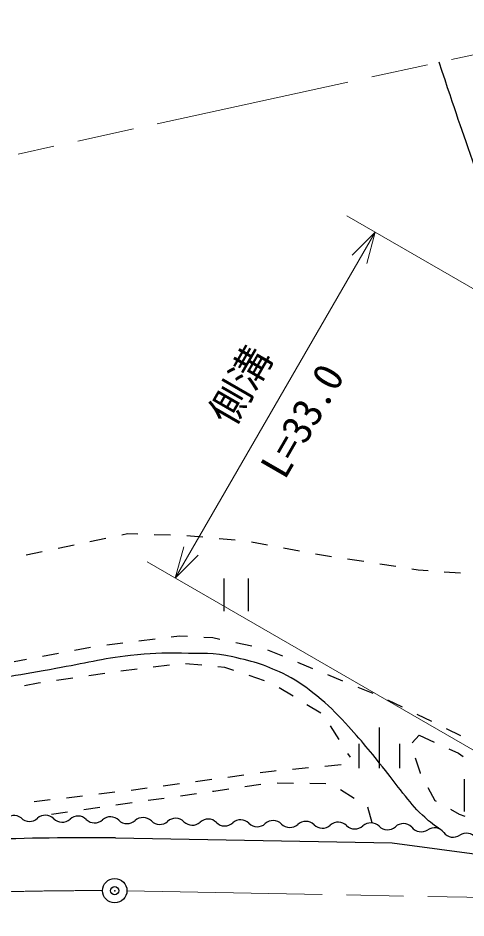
# Model space of a CAD drawing. Units: millimetres, scale not verified. Extents: x 40000 to 680000, y 20000 to 380000.
# Drawn here: x 173626 to 201152, y 271079 to 326435 of the extents above; entities that cross this region are included whole.
import ezdxf
from ezdxf.enums import TextEntityAlignment as Align

# ---------------------------------------------------------------- set-up
doc = ezdxf.new("R2010")
doc.units = ezdxf.units.MM
doc.header["$LTSCALE"] = 1000
doc.header["$PDMODE"] = 32
doc.header["$PDSIZE"] = 500
doc.linetypes.add('CHAIN', pattern=[18.5, 12, -1.5, 3.5, -1.5])
for name, color, linetype, lineweight in [('S-BGD', 7, 'Continuous', 25), ('S-BMK', 2, 'CHAIN', 13), ('S-BMK-SRVR', 3, 'Continuous', 25), ('S-STR-HTXT', 7, 'Continuous', 13)]:
    doc.layers.add(name, color=color, linetype=linetype, lineweight=lineweight)
doc.styles.add('@ＭＳ ゴシック', font='')
doc.styles.add('ＭＳ ゴシック', font='')
doc.styles.get('@ＭＳ ゴシック').set_extended_font_data('@MS Gothic')
doc.styles.get('ＭＳ ゴシック').set_extended_font_data('MS Gothic')

msp = doc.modelspace()

# ---------------------------------------------------------------- linework, layer by layer
at = {"layer": 'S-BGD'}
for p, q in [((180363, 294708), (180001, 294631)), ((180993, 294686), (180363, 294708)), ((182992, 294616), (181992, 294651)), ((184216, 294573), (183991, 294581)), ((184988, 294500), (184216, 294573)), ((177066, 294010), (176088, 293803)), ((179023, 294424), (178045, 294217)), ((186979, 294312), (185983, 294406)), ((188954, 294015), (187972, 294202)), ((175110, 293596), (174132, 293389)), ((190919, 293642), (189937, 293828)), ((192890, 293302), (191902, 293455)), ((194866, 292996), (193878, 293149)), ((196843, 292689), (195854, 292842)), ((198209, 292477), (197831, 292536)), ((198825, 292432), (198209, 292477)), ((200819, 292285), (199822, 292359)), ((186265, 291961), (186265, 289961)), ((187765, 291961), (187765, 289961)), ((183044, 288372), (183545, 288435)), ((183545, 288435), (184039, 288407)), ((179074, 287881), (180066, 288004)), ((181059, 288127), (182051, 288249)), ((185037, 288353), (185600, 288322)), ((185600, 288322), (186027, 288231)), ((187006, 288025), (187984, 287818)), ((175136, 287182), (176119, 287367)), ((177102, 287551), (178085, 287735)), ((188954, 287583), (189878, 287200)), ((173385, 286854), (174153, 286998)), ((190801, 286818), (191725, 286435)), ((180945, 286380), (179953, 286254)), ((182929, 286633), (181937, 286507)), ((184917, 286623), (183922, 286716)), ((186333, 286491), (185913, 286530)), ((186881, 286308), (186333, 286491)), ((176984, 285825), (175994, 285681)), ((178963, 286111), (177973, 285968)), ((188779, 285676), (187830, 285992)), ((192649, 286052), (193573, 285669)), ((174867, 285518), (174023, 285349)), ((175004, 285538), (174867, 285518)), ((190525, 284718), (189670, 285236)), ((194497, 285287), (195421, 284904)), ((192236, 283681), (191380, 284199)), ((196336, 284503), (197234, 284062)), ((198132, 283622), (199029, 283181)), ((193365, 282054), (192834, 282902)), ((195841, 280301), (195841, 282801)), ((199927, 282741), (200825, 282300)), ((194591, 280301), (194591, 281801)), ((197091, 280301), (197091, 281801)), ((197842, 281844), (198285, 282315)), ((198285, 282315), (199194, 281898)), ((200103, 281480), (200687, 281212)), ((200687, 281212), (200978, 281005)), ((194047, 280967), (193896, 281207)), ((198350, 279978), (198043, 280918)), ((188502, 280018), (189356, 280133)), ((189356, 280133), (189494, 280146)), ((190489, 280238), (191485, 280330)), ((192481, 280422), (193477, 280514)), ((184538, 279484), (185529, 279618)), ((186520, 279751), (187511, 279884)), ((198356, 279969), (198350, 279978)), ((201046, 279622), (201046, 277622)), ((180573, 278951), (181564, 279084)), ((182555, 279217), (183546, 279351)), ((186576, 279000), (185658, 278866)), ((188555, 279289), (187565, 279145)), ((190549, 279361), (189549, 279372)), ((192548, 279340), (191549, 279350)), ((199259, 278290), (198830, 279088)), ((176601, 278478), (177594, 278595)), ((178588, 278712), (179581, 278829)), ((184596, 278716), (183606, 278576)), ((185658, 278866), (185586, 278856)), ((194291, 278432), (193441, 278959)), ((174615, 278244), (175608, 278361)), ((180636, 278156), (179646, 278016)), ((182616, 278436), (181626, 278296)), ((195389, 276925), (195118, 277888)), ((199341, 278244), (199259, 278290)), ((176675, 277595), (175685, 277455)), ((178655, 277876), (177665, 277735)), ((200752, 277446), (200212, 277752)), ((201106, 277312), (200752, 277446)), ((179610, 276008), (196625, 275694)), ((196625, 275694), (209595, 273954))]:
    msp.add_line(p, q, dxfattribs=at)
for centre, radius, start, end in [((173384, 276655), 725, 52.9004, 140.106), ((175309, 276673), 725, 45.0576, 132.2633), ((177308, 276626), 725, 45.0576, 132.2633), ((174333, 277746), 725, 225.0576, 312.2633), ((176333, 277699), 725, 225.0576, 312.2633), ((178332, 277652), 725, 225.0576, 312.2633), ((179308, 276579), 725, 45.0576, 132.2633), ((180332, 277606), 725, 225.0576, 312.2633), ((181307, 276533), 725, 45.0576, 132.2633), ((182331, 277559), 725, 225.0576, 312.2633), ((183306, 276486), 725, 45.0576, 132.2633), ((184331, 277512), 725, 225.0576, 312.2633), ((185306, 276439), 725, 45.0576, 132.2633), ((186330, 277465), 725, 225.0576, 312.2633), ((187305, 276392), 725, 45.0576, 132.2633), ((188330, 277419), 725, 225.0576, 312.2633), ((189305, 276346), 725, 45.0576, 132.2633), ((190329, 277372), 725, 225.0576, 312.2633), ((191304, 276299), 725, 45.0576, 132.2633), ((192329, 277325), 725, 225.0576, 312.2633), ((193304, 276252), 725, 45.0576, 132.2633), ((195303, 276205), 725, 45.0576, 132.2633), ((197303, 276159), 725, 45.0576, 132.2633), ((194328, 277278), 725, 225.0576, 312.2633), ((196327, 277232), 725, 225.0576, 312.2633), ((198396, 277106), 725, 216.775, 303.9806), ((199206, 275903), 725, 36.775, 123.9806), ((200367, 276771), 725, 216.775, 303.9806), ((201178, 275569), 725, 36.775, 123.9806), ((178117, 82763), 193250, 89.55731, 91.97487)]:
    msp.add_arc(centre, radius, start, end, dxfattribs=at)
for points, knots in [([(205957, 306026), (204956, 308417), (204697, 309055), (203941, 311017), (203025, 313397), (202577, 314754), (201734, 317160), (200839, 319712), (200566, 320529), (199499, 323713)], [0, 0, 0, 0, 1, 1, 1, 2, 2, 2, 3, 3, 3, 3]), ([(199552, 276540), (199034, 276907), (198872, 277034), (198477, 277397), (197954, 277876), (197727, 278213), (197281, 278764), (196846, 279299), (196631, 279621), (196199, 280159), (195269, 281315), (194758, 281974), (193750, 283063), (193103, 283762), (192726, 284146), (191985, 284743), (191305, 285291), (190911, 285599), (190134, 285996), (188918, 286616), (188163, 286840), (186831, 287135), (185622, 287402), (184908, 287340), (183670, 287363), (182446, 287385), (181755, 287358), (180538, 287220), (178732, 287016), (177743, 286744), (175954, 286423), (173772, 286032), (172545, 285840), (170373, 285398), (168152, 284946), (166916, 284654), (164707, 284145), (162443, 283624), (161202, 283217), (158927, 282750), (157281, 282412), (156343, 282306), (154684, 282038), (153207, 281800), (152375, 281697), (150897, 281469), (150196, 281360), (149800, 281316), (149103, 281184), (148260, 281024), (147788, 280921), (146968, 280671), (146227, 280446), (145790, 280343), (145117, 279959), (144391, 279546), (144121, 279117), (143494, 278564), (143021, 278148), (142711, 277958), (142298, 277482), (141820, 276932), (141666, 276534), (141330, 275888), (141073, 275393), (140857, 275127), (140760, 274578), (140671, 274067), (140652, 273741), (140822, 273251), (141018, 272687), (141319, 272470), (141803, 272079)], [0, 0, 0, 0, 1, 1, 1, 2, 2, 2, 3, 3, 3, 4, 4, 4, 5, 5, 5, 6, 6, 6, 7, 7, 7, 8, 8, 8, 9, 9, 9, 10, 10, 10, 11, 11, 11, 12, 12, 12, 13, 13, 13, 14, 14, 14, 15, 15, 15, 16, 16, 16, 17, 17, 17, 18, 18, 18, 19, 19, 19, 20, 20, 20, 21, 21, 21, 22, 22, 22, 23, 23, 23, 24, 24, 24, 24])]:
    msp.add_open_spline(points, degree=3, knots=knots, dxfattribs=at)
at = {"layer": 'S-BMK'}
for p, q in [((211977, 326435), (173629, 318070)), ((180318, 272744), (213562, 272131))]:
    msp.add_line(p, q, dxfattribs=at)
msp.add_arc((178117, 82763), 190000, 89.7887, 101.62488, dxfattribs=at)
at = {"layer": 'S-BMK-SRVR'}
msp.add_circle((179568, 272758), 750, dxfattribs=at)
msp.add_point((179568, 272758), dxfattribs=at)
at = {"layer": 'S-STR-HTXT'}
for p, q in [((225021, 296273), (193839, 314264)), ((195571, 313264), (183289, 291976)), ((195571, 313264), (194157, 311850)), ((195054, 311332), (195571, 313264)), ((183806, 293908), (183289, 291976)), ((183289, 291976), (184703, 293391)), ((212739, 274985), (181557, 292976))]:
    msp.add_line(p, q, dxfattribs=at)

# ---------------------------------------------------------------- texts
at = {"layer": 'S-STR-HTXT', "style": 'ＭＳ ゴシック'}
msp.add_text('側溝', height=1833, rotation=60.018, dxfattribs=at).set_placement((188564, 303120), align=Align.BOTTOM_CENTER)
at = {"layer": 'S-STR-HTXT', "style": '@ＭＳ ゴシック'}
msp.add_text('L=33.0', height=1833, rotation=60.018, dxfattribs=at).set_placement((190296, 302121), align=Align.TOP_CENTER)

doc.saveas('drawing.dxf')
